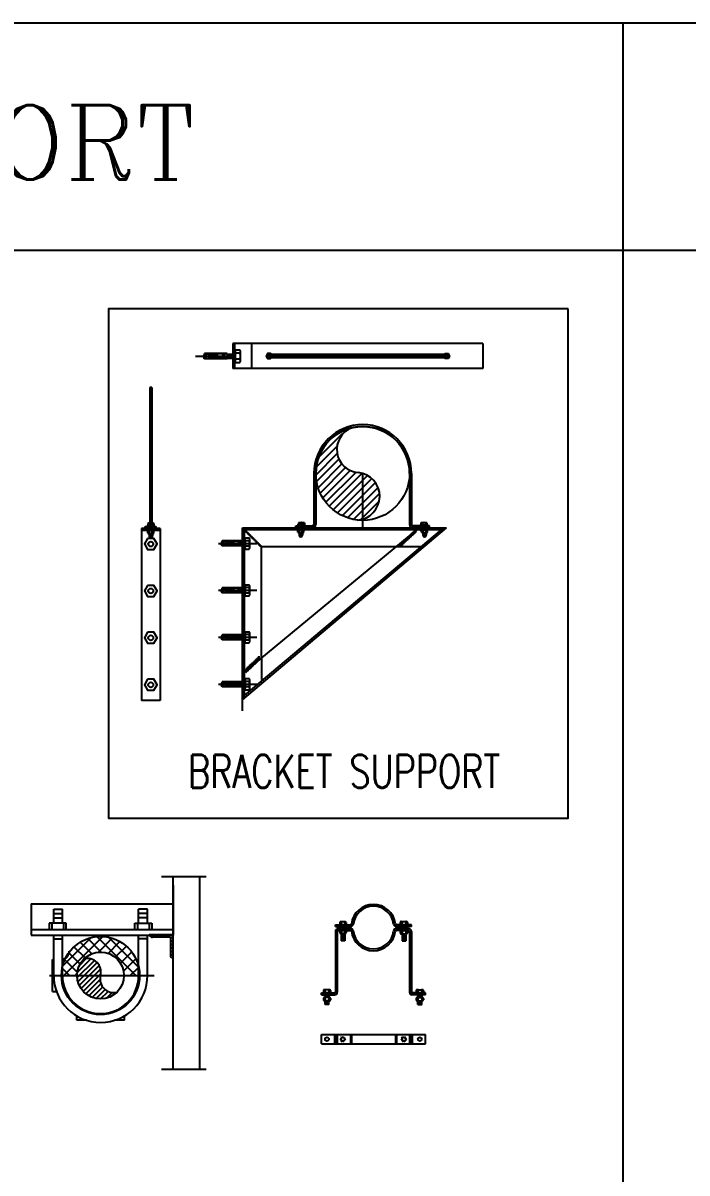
# Model space of a CAD drawing. Extents: x 462150 to 584251, y 35809 to 87318.
# Drawn here: x 522910 to 525034, y 61889 to 65566 of the extents above; entities that cross this region are included whole.
import ezdxf

# ---------------------------------------------------------------- set-up
doc = ezdxf.new("R2010")
doc.units = 0
doc.header["$LTSCALE"] = 500
doc.header["$MEASUREMENT"] = 0
for name, pattern in [('ACAD_ISO02W100', [15, 12, -3]), ('CENTER', [2, 1.25, -0.25, 0.25, -0.25]), ('DASHDOT2', [12.7, 6.35, -3.175, 0, -3.175]), ('HIDDEN', [0.375, 0.25, -0.125]), ('HIDDEN2', [4.7625, 3.175, -1.5875])]:
    doc.linetypes.add(name, pattern=pattern)
for name, color, linetype in [('_M_SUPPORT_A', 7, 'Continuous'), ('arch', 8, 'Continuous'), ('CENTER', 7, 'CENTER'), ('CHWS', 5, 'Continuous'), ('CK_LEVEL_10', 7, 'Continuous'), ('CUTT', 2, 'Continuous'), ('DIM', 2, 'Continuous'), ('DIMENSION', 150, 'Continuous'), ('FIT', 6, 'Continuous'), ('fixed bracket', 2, 'Continuous'), ('KHALED', 2, 'Continuous'), ('M-FITING', 1, 'Continuous'), ('MNUTS', 2, 'Continuous'), ('PL-W-TEXT', 7, 'Continuous'), ('SEC-SUP', 8, 'Continuous'), ('Sec_LW-CW', 6, 'Continuous'), ('STEM-L', 6, 'Continuous'), ('TXT', 2, 'Continuous'), ('W-TEXT', 2, 'Continuous'), ('wall bracket', 2, 'Continuous'), ('WATER-SUPPORT', 131, 'Continuous')]:
    doc.layers.add(name, color=color, linetype=linetype)
doc.styles.add('FF-LOOP', font='romanc.shx', dxfattribs={"height": 2})
doc.styles.add('SIMPLEX', font='SIMPLEX.SHX')
pattern_1 = [(45, (503517.9387, 102398.2394), (-2.65165043, 2.65165043), [])]
pattern_2 = [(45, (503856.9493, 102398.2394), (-1.76776695, 1.76776695), [])]

# ---------------------------------------------------------------- blocks, each defined once
blk = doc.blocks.new('MA')
at = {"layer": 'fixed bracket', "linetype": 'HIDDEN', "lineweight": -3}
for p, q in [((-90.5, 38.8), (-94.1, 29.9)), ((-17.6, 38.8), (-90.5, 38.8)), ((6, 51.1), (6, 8.6)), ((7.4, 51.1), (6, 51.1)), ((7.4, 29.9), (7.4, 51.1)), ((7.4, 15), (7.4, 44.7)), ((9.7, 49.7), (22.2, 49.7)), ((22.2, 39.8), (9.7, 39.8)), ((24.5, 15), (24.5, 44.7)), ((-90.5, 20.9), (-94.1, 29.9)), ((-17.7, 20.9), (-90.5, 20.9)), ((-17.7, 23.8), (6, 23.8)), ((-17.6, 35.9), (6, 35.9)), ((-17.6, 27.2), (-17, 35.9)), ((-16.3, 23.8), (-15.4, 35.9)), ((-16.3, 23.8), (-15.4, 35.9)), ((-14.6, 23.9), (-13.8, 35.9)), ((-13, 23.9), (-12.1, 35.9)), ((-13, 23.9), (-12.1, 35.9)), ((-11.4, 23.8), (-10.5, 35.9)), ((-9.8, 23.8), (-8.9, 35.9)), ((-9.8, 23.8), (-8.9, 35.9)), ((-8.1, 23.9), (-7.2, 36)), ((-6.5, 23.9), (-5.6, 36)), ((-6.5, 23.9), (-5.6, 36)), ((-4.9, 23.9), (-4, 36)), ((-3, 23.9), (-2.2, 36)), ((-1.4, 23.9), (-0.5, 36)), ((0.3, 23.9), (1.1, 36)), ((1.9, 23.9), (2.8, 36)), ((3.9, 23.9), (4.8, 36)), ((3.9, 23.9), (4.8, 36)), ((5.6, 24), (6, 30)), ((7.4, 8.6), (6, 8.6)), ((7.4, 29.9), (7.4, 8.6)), ((22.2, 20), (9.7, 20)), ((9.7, 10.1), (22.2, 10.1))]:
    blk.add_line(p, q, dxfattribs=at)
at = {"layer": 'fixed bracket', "linetype": 'HIDDEN'}
for p, q in [((-91.9, 36), (-90.4, 37.5)), ((-90.4, 22.2), (-90.4, 37.5)), ((-85.8, 37.5), (-90.4, 37.5)), ((-85.8, 37.5), (-73.2, 35.2)), ((-85.8, 37.5), (-85.8, 22.2)), ((-50.3, 37.5), (-50.3, 22.2)), ((-35.3, 37.5), (-50.3, 37.5)), ((-17.6, 37.5), (-35.3, 37.5)), ((-17.6, 37.5), (-17.6, 22.2)), ((-119.3, 30), (27.9, 30)), ((-91.9, 36), (-91.9, 23.7)), ((-91.9, 23.7), (-90.4, 22.2)), ((-85.8, 22.2), (-90.4, 22.2)), ((-85.8, 22.2), (-73.2, 24.5)), ((-50.3, 36.8), (-78.2, 36.8)), ((-78.2, 36.8), (-78.2, 36.2)), ((-78.2, 31.5), (-78.2, 28.2)), ((-78.2, 23.6), (-78.2, 23)), ((-50.3, 23), (-78.2, 23)), ((-77.2, 31.7), (-77.2, 28)), ((-75.6, 32.2), (-76.7, 32.2)), ((-75.6, 27.6), (-76.7, 27.6)), ((-75.6, 32.2), (-75.6, 27.6)), ((-55.5, 35.2), (-73.2, 35.2)), ((-56.9, 34.1), (-73.2, 34.1)), ((-56.9, 25.6), (-73.2, 25.6)), ((-53.2, 33.7), (-53.2, 26)), ((-50.3, 35.2), (-52.4, 35.2)), ((-50.3, 24.5), (-52.4, 24.5)), ((-50.3, 34.1), (-51.1, 34.1)), ((-50.3, 25.6), (-51.1, 25.6)), ((-35.3, 22.2), (-50.3, 22.2)), ((-17.7, 22.2), (-35.3, 22.2))]:
    blk.add_line(p, q, dxfattribs=at)
at = {"layer": 'fixed bracket'}
for p, q in [((800, 70), (0, 70)), ((0, 70), (0, -10)), ((6, 70), (6, -10)), ((800, 70), (800, -10)), ((800, 70), (800, -10)), ((683.9, 34.9, 0), (116.2, 34.9)), ((683.9, 24.9, 0), (116.2, 24.9)), ((800, -10), (0, -10))]:
    blk.add_line(p, q, dxfattribs=at)
at = {"layer": 'fixed bracket', "linetype": 'HIDDEN', "ltscale": 20}
blk.add_line((60, 70), (60, -10), dxfattribs=at)
at = {"layer": 'fixed bracket', "linetype": 'DASHDOT2'}
blk.add_line((683.9, 29.9, 0), (116.2, 29.9), dxfattribs=at)
at = {"layer": 'fixed bracket'}
for points in [[(122.3, 34.9), (120.5, 37.9), (111.3, 37.9), (106.7, 29.9), (111.3, 21.9), (120.5, 21.9), (122.3, 24.9)], [(677.7, 34.9), (679.5, 37.9), (688.7, 37.9), (693.3, 29.9), (688.7, 21.9), (679.5, 21.9), (677.7, 24.9)]]:
    blk.add_lwpolyline(points, dxfattribs=at)
at = {"layer": 'fixed bracket', "linetype": 'HIDDEN'}
blk.add_lwpolyline([(-51.5, 29.9), (-51.6, 29.2), (-51.7, 28.8), (-51.9, 28.5), (-52.1, 28.1), (-52.3, 27.9), (-52.5, 27.8), (-52.7, 27.7), (-53, 27.6), (-53.2, 27.6), (-53.5, 27.6), (-53.7, 27.7), (-54, 27.8), (-54.2, 28), (-54.4, 28.2), (-54.6, 28.5), (-54.7, 28.9), (-54.8, 29.2), (-54.9, 29.5), (-54.9, 29.9), (-54.9, 29.9), (-54.8, 30.5), (-54.7, 30.9), (-54.6, 31.3), (-54.3, 31.6), (-54.2, 31.8), (-54, 31.9), (-53.8, 32), (-53.5, 32.1), (-53.2, 32.2), (-52.9, 32.1), (-52.7, 32.1), (-52.5, 31.9), (-52.3, 31.8), (-52, 31.5), (-51.9, 31.2), (-51.7, 30.9), (-51.6, 30.5), (-51.6, 30.2), (-51.5, 29.9)], dxfattribs=at)
at = {"layer": 'fixed bracket', "linetype": 'HIDDEN2'}
for points in [[(122.3, 24.9), (125.1, 29.9), (122.3, 34.9)], [(677.7, 24.9), (674.9, 29.9), (677.7, 34.9)]]:
    blk.add_lwpolyline(points, dxfattribs=at)
at = {"layer": 'fixed bracket', "linetype": 'HIDDEN'}
for centre, radius, start, end in [((-29.2, 47.4), 11.7, 237.7988, 302.2012), ((-72.8, 27.1), 6.98, 92.6383, 140.4918), ((-72.8, 32.6), 6.98, 219.5082, 267.3617), ((-76.7, 31.7), 0.46, 90, 180), ((-76.7, 28), 0.46, 180, 270), ((-56.9, 35.4), 1.34, 270, 90), ((-56.9, 24.3), 1.34, 270, 90), ((-51.1, 35.4), 1.34, 90, 270), ((-51.1, 24.3), 1.34, 90, 270), ((-29.2, 12.3), 11.7, 57.7839, 122.2161)]:
    blk.add_arc(centre, radius, start, end, dxfattribs=at)
at = {"layer": 'fixed bracket', "linetype": 'HIDDEN', "lineweight": -3}
for centre, radius, start, end in [((13.8, 44.7), 6.41, 129.4241, 230.5759), ((29.5, 29.9), 22.1, 153.4184, 206.5816), ((18.1, 44.7), 6.41, 309.4241, 50.5759), ((2.4, 29.9), 22.1, 333.4184, 26.5816), ((13.8, 15), 6.41, 129.4241, 230.5759), ((18.1, 15), 6.41, 309.4241, 50.5759)]:
    blk.add_arc(centre, radius, start, end, dxfattribs=at)
at = {"layer": 'fixed bracket'}
for centre, start, end in [((116.1, 29.9), 90, 270), ((683.9, 29.9), 270, 90)]:
    blk.add_arc(centre, 5, start, end, dxfattribs=at)
blk = doc.blocks.new('gfdgfd')
at = {"layer": 'CK_LEVEL_10', "color": 7, "linetype": 'Continuous'}
for p, q in [((28690.4, 12454.8, 0), (28691.8, 12456.2, 0)), ((28690.4, 12454.8, 0), (28690.4, 12443.8, 0)), ((28690.4, 12443.8, 0), (28691.8, 12442.4, 0)), ((28691.8, 12442.4, 0), (28691.8, 12456.2, 0)), ((28695.9, 12456.2, 0), (28691.8, 12456.2, 0)), ((28695.9, 12442.4, 0), (28691.8, 12442.4, 0)), ((28695.9, 12456.2, 0), (28707.2, 12454.1, 0)), ((28695.9, 12456.2, 0), (28695.9, 12442.4, 0)), ((28695.9, 12442.4, 0), (28707.2, 12444.5, 0)), ((28727.8, 12455.5, 0), (28702.7, 12455.5, 0)), ((28702.7, 12455.5, 0), (28702.7, 12455, 0)), ((28702.7, 12450.8, 0), (28702.7, 12447.8, 0)), ((28702.7, 12443.6, 0), (28702.7, 12443.1, 0)), ((28727.8, 12443.1, 0), (28702.7, 12443.1, 0)), ((28703.6, 12451, 0), (28703.6, 12447.6, 0)), ((28705, 12451.4, 0), (28704, 12451.4, 0)), ((28705, 12447.2, 0), (28704, 12447.2, 0)), ((28705, 12451.4, 0), (28705, 12447.2, 0)), ((28723.1, 12454.1, 0), (28707.2, 12454.1, 0)), ((28721.9, 12453.1, 0), (28707.2, 12453.1, 0)), ((28721.9, 12445.5, 0), (28707.2, 12445.5, 0)), ((28727.8, 12454.1, 0), (28725.9, 12454.1, 0)), ((28727.8, 12444.5, 0), (28725.9, 12444.5, 0)), ((28727.8, 12453.1, 0), (28727, 12453.1, 0)), ((28727.8, 12445.5, 0), (28727, 12445.5, 0)), ((28727.8, 12456.2, 0), (28727.8, 12442.4, 0)), ((28741.3, 12456.2, 0), (28727.8, 12456.2, 0)), ((28741.3, 12442.4, 0), (28727.8, 12442.4, 0)), ((28757.1, 12456.2, 0), (28741.3, 12456.2, 0)), ((28757.1, 12442.4, 0), (28741.3, 12442.4, 0)), ((28757.1, 12456.2, 0), (28757.1, 12442.4, 0))]:
    blk.add_line(p, q, dxfattribs=at)
at = {"layer": 'CK_LEVEL_10', "color": 3, "linetype": 'DASHDOT2'}
blk.add_line((28725.2, 12452.7, 0), (28725.2, 12445.8, 0), dxfattribs=at)
at = {"layer": 'CK_LEVEL_10', "color": 7, "linetype": 'Continuous'}
blk.add_lwpolyline([(28726.7, 12449.3), (28726.6, 12448.7), (28726.5, 12448.4), (28726.4, 12448), (28726.2, 12447.8), (28726, 12447.6), (28725.8, 12447.4), (28725.6, 12447.3), (28725.4, 12447.3), (28725.1, 12447.2), (28724.9, 12447.3), (28724.7, 12447.3), (28724.5, 12447.4), (28724.3, 12447.6), (28724.1, 12447.8), (28723.9, 12448.1), (28723.8, 12448.4), (28723.7, 12448.7), (28723.7, 12449), (28723.6, 12449.3), (28723.6, 12449.3), (28723.7, 12449.9), (28723.8, 12450.2), (28723.9, 12450.6), (28724.1, 12450.8), (28724.3, 12451), (28724.5, 12451.2), (28724.7, 12451.3), (28724.9, 12451.3), (28725.2, 12451.4), (28725.4, 12451.3), (28725.6, 12451.3), (28725.8, 12451.1), (28726, 12451), (28726.2, 12450.8), (28726.4, 12450.5), (28726.5, 12450.2), (28726.6, 12449.9), (28726.7, 12449.6), (28726.7, 12449.3)], dxfattribs=at)
for centre, radius, start, end in [((28707.5, 12446.8, 0), 6.27, 92.6383, 140.4918), ((28707.5, 12451.8, 0), 6.27, 219.5082, 267.3617), ((28704, 12451, 0), 0.414, 90, 180), ((28704, 12447.6, 0), 0.414, 180, 270), ((28721.9, 12454.3, 0), 1.21, 270, 90), ((28721.9, 12444.3, 0), 1.21, 270, 90), ((28727, 12454.3, 0), 1.21, 90, 270), ((28727, 12444.3, 0), 1.21, 90, 270)]:
    blk.add_arc(centre, radius, start, end, dxfattribs=at)
at = {"layer": 'CK_LEVEL_10', "color": 3, "linetype": 'Continuous'}
for centre, start, end in [((28746.8, 12465.1, 0), 237.7988, 302.2012), ((28746.8, 12433.5, 0), 57.7839, 122.2161)]:
    blk.add_arc(centre, 10.5, start, end, dxfattribs=at)
at = {"layer": 'DIMENSION', "color": 7}
for p, q in [((28763.1, 12449.3, 0), (28714.6, 12449.3, 0)), ((28756.2, 12449.4, 0), (28763.1, 12449.4, 0))]:
    blk.add_line(p, q, dxfattribs=at)
at = {"layer": 'FIT', "linetype": 'DASHDOT2'}
blk.add_line((28680.3, 12449.4, 0), (28802.9, 12449.4, 0), dxfattribs=at)
at = {"layer": 'MNUTS', "color": 7, "lineweight": -3}
for p, q in [((28763.1, 12468.4, 0), (28763.1, 12430.2, 0)), ((28764.4, 12468.4, 0), (28763.1, 12468.4, 0)), ((28764.4, 12430.2, 0), (28763.1, 12430.2, 0))]:
    blk.add_line(p, q, dxfattribs=at)
at = {"layer": 'MNUTS', "color": 7, "linetype": 'ACAD_ISO02W100', "lineweight": -3}
for p, q in [((28764.4, 12449.3, 0), (28764.4, 12468.4, 0)), ((28766.5, 12467.1, 0), (28777.7, 12467.1, 0)), ((28757.1, 12454.7, 0), (28763.1, 12454.7, 0)), ((28757.1, 12443.9, 0), (28763.1, 12443.9, 0)), ((28757.3, 12443.9, 0), (28758.1, 12454.7, 0)), ((28758.8, 12443.9, 0), (28759.6, 12454.7, 0)), ((28760.3, 12443.9, 0), (28761.1, 12454.7, 0)), ((28760.3, 12443.9, 0), (28761.1, 12454.7, 0)), ((28761.8, 12443.9, 0), (28762.6, 12454.7, 0)), ((28762.7, 12443.9, 0), (28763.1, 12449.4, 0)), ((28764.4, 12435.9, 0), (28764.4, 12462.6, 0)), ((28764.4, 12449.3, 0), (28764.4, 12430.2, 0)), ((28777.7, 12458.2, 0), (28766.5, 12458.2, 0)), ((28777.7, 12440.4, 0), (28766.5, 12440.4, 0)), ((28766.5, 12431.5, 0), (28777.7, 12431.5, 0)), ((28779.8, 12435.9, 0), (28779.8, 12462.6, 0))]:
    blk.add_line(p, q, dxfattribs=at)
at = {"layer": 'MNUTS', "color": 2, "lineweight": -3}
for p, q in [((28691.6, 12457.3, 0), (28688.4, 12449.3, 0)), ((28691.6, 12441.3, 0), (28688.4, 12449.3, 0)), ((28757.1, 12457.3, 0), (28691.6, 12457.3, 0)), ((28757.1, 12441.3, 0), (28691.6, 12441.3, 0))]:
    blk.add_line(p, q, dxfattribs=at)
at = {"layer": 'MNUTS', "color": 7, "linetype": 'ACAD_ISO02W100', "lineweight": -3}
for centre, radius, start, end in [((28770.1, 12462.6, 0), 5.76, 129.4241, 230.5759), ((28774, 12462.6, 0), 5.76, 309.4241, 50.5759), ((28784.3, 12449.3, 0), 19.9, 153.4184, 206.5816), ((28770.1, 12435.9, 0), 5.76, 129.4241, 230.5759), ((28759.9, 12449.3, 0), 19.9, 333.4184, 26.5816), ((28774, 12435.9, 0), 5.76, 309.4241, 50.5759)]:
    blk.add_arc(centre, radius, start, end, dxfattribs=at)
blk = doc.blocks.new('A$C187D0C5F')
for p, q in [((460.8, 585, 0), (460.8, 758.8, 0)), ((76.8, 585, 0), (729.3, 585, 0)), ((76.8, 35, 0), (729.3, 585, 0)), ((76.8, 0, 0), (76.8, 585, 0)), ((136.8, 525, 0), (76.8, 585, 0)), ((82.8, 123, 0), (635.3, 579, 0)), ((82.8, 579, 0), (722.9, 579, 0)), ((82.8, 48.9, 0), (714.2, 579, 0)), ((82.8, 40.6, 0), (82.8, 579, 0)), ((136.8, 525, 0), (577.9, 525, 0)), ((136.8, 173.8, 0), (136.8, 525, 0))]:
    blk.add_line(p, q)
at = {"linetype": 'ACAD_ISO02W100', "ltscale": 1.2}
for p, q in [((577.9, 525, 0), (656.7, 525, 0)), ((136.8, 173.8, 0), (136.8, 99.6, 0))]:
    blk.add_line(p, q, dxfattribs=at)
for centre, radius, start, end in [((76, 584.8), 5.38, 288.0505, 353.9333), ((77.2, 583.5, 0), 5.38, 288.0505, 353.9333), ((78.5, 582.2, 0), 5.38, 288.0505, 353.9333), ((80, 580.7, 0), 5.38, 288.0505, 353.9333), ((81.6, 579.1, 0), 5.38, 288.0505, 353.9333), ((83.2, 577.6, 0), 5.38, 288.0505, 353.9333), ((84.5, 576.3, 0), 5.38, 288.0505, 353.9333), ((87, 573.7, 0), 5.38, 288.0505, 353.9333), ((88.8, 571.9, 0), 5.38, 288.0505, 353.9333), ((90.3, 570.5, 0), 5.38, 288.0505, 353.9333), ((92.7, 568, 0), 5.38, 288.0505, 353.9333), ((94.5, 566.2, 0), 5.38, 288.0505, 353.9333), ((96.9, 563.9, 0), 5.38, 288.0505, 353.9333), ((99.4, 561.4, 0), 5.38, 288.0505, 353.9333), ((101.3, 559.5, 0), 5.38, 288.0505, 353.9333), ((103.8, 556.9, 0), 5.38, 288.0505, 353.9333), ((106, 554.7, 0), 5.38, 288.0505, 353.9333), ((606.2, 552.3, 0), 4.89, 172.5735, 270.9013), ((609.3, 555.2, 0), 4.89, 172.5735, 270.9013), ((612, 557.7, 0), 4.89, 172.5735, 270.9013), ((614.6, 560.1, 0), 4.89, 172.5735, 270.9013), ((617.5, 562.8, 0), 4.89, 172.5735, 270.9013), ((619.3, 564.5, 0), 4.89, 172.5735, 270.9013), ((622.1, 567.2, 0), 4.89, 172.5735, 270.9013), ((625, 569.9, 0), 4.89, 172.5735, 270.9013), ((626.6, 571.4, 0), 4.89, 172.5735, 270.9013), ((628.7, 573.4, 0), 4.89, 172.5735, 270.9013), ((630.4, 575), 4.89, 172.5735, 270.9013), ((632.1, 576.6, 0), 4.89, 172.5735, 270.9013), ((634.5, 578.9, 0), 4.89, 178.6778, 266.6637), ((109.7, 551.1, 0), 5.38, 288.0505, 353.9333), ((112.6, 548.2, 0), 5.38, 288.0505, 353.9333), ((115.7, 545, 0), 5.38, 288.0505, 353.9333), ((118.5, 542.2, 0), 5.38, 288.0505, 353.9333), ((121.1, 539.6, 0), 5.38, 288.0505, 353.9333), ((123.5, 537.2, 0), 5.38, 288.0505, 353.9333), ((126.8, 533.9, 0), 5.38, 288.0505, 353.9333), ((129.4, 531.3, 0), 5.38, 288.0505, 353.9333), ((132.5, 528.2, 0), 5.38, 288.0505, 353.9333), ((583.4, 530.8, 0), 4.89, 172.5735, 270.9013), ((585.5, 532.8, 0), 4.89, 172.5735, 270.9013), ((587.8, 534.9, 0), 4.89, 172.5735, 270.9013), ((590.3, 537.3, 0), 4.89, 172.5735, 270.9013), ((593.8, 540.6, 0), 4.89, 172.5735, 270.9013), ((596.7, 543.3, 0), 4.89, 172.5735, 270.9013), ((599.8, 546.3, 0), 4.89, 172.5735, 270.9013), ((603.4, 549.6, 0), 4.89, 172.5735, 270.9013), ((110.4, 147.2, 0), 9.05, 170.4379, 247.1362), ((113.1, 149.8, 0), 9.05, 170.4379, 247.1362), ((116.1, 152.6, 0), 9.05, 170.4379, 247.1362), ((120, 156.2, 0), 9.05, 170.4379, 247.1362), ((123.1, 159.2, 0), 9.05, 170.4379, 247.1362), ((126.3, 162.2, 0), 9.05, 170.4379, 247.1362), ((129.2, 164.9, 0), 9.05, 170.4379, 247.1362), ((132.4, 167.9, 0), 9.05, 170.4379, 247.1362), ((135.1, 170.4, 0), 9.05, 170.4379, 247.1362), ((137.5, 172.7), 9.05, 170.4379, 247.1362), ((92.8, 130.7, 0), 9.05, 170.4379, 247.1362), ((95, 132.7, 0), 9.05, 170.4379, 247.1362), ((98.7, 136.2, 0), 9.05, 170.4379, 247.1362), ((101.6, 139, 0), 9.05, 170.4379, 247.1362), ((104.3, 141.5, 0), 9.05, 170.4379, 247.1362), ((107.8, 144.8, 0), 9.05, 170.4379, 247.1362)]:
    blk.add_arc(centre, radius, start, end)
at = {"layer": '_M_SUPPORT_A', "linetype": 'HIDDEN2', "ltscale": 0.1}
blk.add_line((656.8, 579, 0), (637.3, 579, 0), dxfattribs=at)
at = {"layer": 'Sec_LW-CW'}
for p, q in [((321.5, 812.2, 0), (396, 886.7, 0)), ((311.8, 754.8, 0), (379.4, 822.5, 0)), ((312.8, 779.7, 0), (378.8, 845.7, 0)), ((314.5, 733.7, 0), (385, 804.2, 0)), ((317.9, 713.2, 0), (394.1, 789.4, 0)), ((324.5, 696, 0), (406, 777.5, 0)), ((332.9, 680.4, 0), (420.7, 768.3, 0)), ((342.6, 666.4, 0), (438.4, 762.1, 0)), ((353.8, 653.6, 0), (459.4, 759.2, 0)), ((366.3, 642.3, 0), (476.3, 752.3, 0)), ((380.1, 632.3, 0), (490.2, 742.3, 0)), ((395.5, 623.7, 0), (501.4, 729.7, 0)), ((412.4, 616.8, 0), (509.8, 714.2, 0)), ((431.2, 611.7, 0), (514.1, 694.6, 0)), ((454.2, 610.9, 0), (513.9, 670.5, 0))]:
    blk.add_line(p, q, dxfattribs=at)
blk.add_circle((460.8, 758.8, 0), 150, dxfattribs=at)
for centre, radius, start, end in [((452.1, 835.4, 0), 74, 110.7972, 265.7533), ((439.1, 685.7, 0), 76.3, 274.3426, 84.3515)]:
    blk.add_arc(centre, radius, start, end, dxfattribs=at)
at = {"layer": 'WATER-SUPPORT', "color": 4}
for p, q in [((304.8, 758.8, 0), (304.8, 596, 0)), ((310.8, 758.8, 0), (310.8, 596, 0)), ((610.8, 758.8, 0), (610.8, 596, 0)), ((616.8, 758.8, 0), (616.8, 596, 0)), ((247.3, 591, 0), (299.8, 591, 0)), ((247.3, 585, 0), (247.3, 591, 0)), ((282.3, 585, 0), (282.3, 591, 0)), ((299.8, 591, 0), (299.8, 585, 0)), ((304.8, 596, 0), (310.8, 596, 0)), ((616.8, 596, 0), (610.8, 596, 0)), ((621.8, 591, 0), (621.8, 585, 0)), ((674.3, 591, 0), (621.8, 591, 0)), ((639.3, 585, 0), (639.3, 591, 0)), ((674.3, 585, 0), (674.3, 591, 0)), ((247.3, 585, 0), (299.8, 585, 0)), ((674.3, 585, 0), (621.8, 585, 0))]:
    blk.add_line(p, q, dxfattribs=at)
at = {"layer": 'WATER-SUPPORT', "ltscale": 150}
for p, q in [((251.7, 593, 0), (251.7, 591, 0)), ((278.1, 593, 0), (251.7, 593, 0)), ((255.2, 600.4, 0), (255.2, 594, 0)), ((257.6, 601.3, 0), (272.1, 601.3, 0)), ((257.6, 593, 0), (272.1, 593, 0)), ((257.6, 593, 0), (272.1, 593, 0)), ((260, 600.4, 0), (260, 594, 0)), ((269.6, 600.4, 0), (269.6, 594, 0)), ((274.4, 600.4, 0), (274.4, 594, 0)), ((278.1, 593, 0), (278.1, 591, 0)), ((643.5, 593, 0), (669.9, 593, 0)), ((643.5, 593, 0), (643.5, 591, 0)), ((647.2, 600.4, 0), (647.2, 594, 0)), ((664, 601.3, 0), (649.5, 601.3, 0)), ((664, 593, 0), (649.5, 593, 0)), ((664, 593, 0), (649.5, 593, 0)), ((652, 600.4, 0), (652, 594, 0)), ((661.6, 600.4, 0), (661.6, 594, 0)), ((666.4, 600.4, 0), (666.4, 594, 0)), ((669.9, 593, 0), (669.9, 591, 0)), ((251.7, 578, 0), (251.7, 580, 0)), ((278.1, 578, 0), (251.7, 578, 0)), ((253.2, 570.6, 0), (253.2, 577, 0)), ((269.9, 578, 0), (255.4, 578, 0)), ((269.9, 569.7, 0), (255.4, 569.7, 0)), ((257.4, 569.7, 0), (257.4, 561.3, 0)), ((266.1, 557.1, 0), (257.4, 565.8, 0)), ((262.8, 556, 0), (257.4, 561.3, 0)), ((258, 570.6, 0), (258, 577, 0)), ((267.9, 559.8, 0), (258, 569.7, 0)), ((268.1, 564, 0), (262.5, 569.7, 0)), ((268.1, 568.5, 0), (266.9, 569.7, 0)), ((267.5, 570.6, 0), (267.5, 577, 0)), ((268.1, 569.7, 0), (268.1, 561.3, 0)), ((268.1, 561.7, 0), (268.1, 561.7, 0)), ((272.3, 570.6, 0), (272.3, 577, 0)), ((278.1, 578, 0), (278.1, 580, 0)), ((643.5, 578, 0), (643.5, 580, 0)), ((643.5, 578, 0), (669.9, 578, 0)), ((649.3, 570.6, 0), (649.3, 577, 0)), ((651.7, 578, 0), (666.2, 578, 0)), ((651.7, 569.7, 0), (666.2, 569.7, 0)), ((653.5, 569.7, 0), (653.5, 561.3, 0)), ((653.5, 564, 0), (659.1, 569.7, 0)), ((653.5, 568.5, 0), (654.7, 569.7, 0)), ((653.5, 561.7, 0), (653.5, 561.7, 0)), ((653.7, 559.8, 0), (663.6, 569.7, 0)), ((654.1, 570.6, 0), (654.1, 577, 0)), ((655.5, 557.1, 0), (664.2, 565.8, 0)), ((658.8, 556, 0), (664.2, 561.3, 0)), ((663.6, 570.6, 0), (663.6, 577, 0)), ((664.2, 569.7, 0), (664.2, 561.3, 0)), ((668.4, 570.6, 0), (668.4, 577, 0)), ((669.9, 578, 0), (669.9, 580, 0))]:
    blk.add_line(p, q, dxfattribs=at)
at = {"layer": 'WATER-SUPPORT', "color": 4}
for centre, radius, start, end in [((460.8, 758.8, 0), 156, 360, 180), ((460.8, 758.8, 0), 150, 360, 180), ((299.8, 596, 0), 11, 270, 0), ((299.8, 596, 0), 5, 270, 0), ((621.8, 596, 0), 11, 180, 270), ((621.8, 596, 0), 5, 180, 270)]:
    blk.add_arc(centre, radius, start, end, dxfattribs=at)
at = {"layer": 'WATER-SUPPORT', "ltscale": 150}
for centre, radius, start, end in [((257.6, 597.9, 0), 3.45, 46.2099, 133.7901), ((257.6, 596.5, 0), 3.45, 226.2099, 313.7901), ((264.8, 589, 0), 12.4, 67.2757, 112.7243), ((264.8, 605.4, 0), 12.4, 247.2757, 292.7243), ((272, 597.9, 0), 3.44, 46.0404, 133.9596), ((272, 596.4, 0), 3.44, 226.0404, 313.9596), ((649.6, 597.9, 0), 3.44, 46.0404, 133.9596), ((649.6, 596.4, 0), 3.44, 226.0404, 313.9596), ((656.8, 589, 0), 12.4, 67.2757, 112.7243), ((656.8, 605.4, 0), 12.4, 247.2757, 292.7243), ((664, 597.9, 0), 3.45, 46.2099, 133.7901), ((664, 596.5, 0), 3.45, 226.2099, 313.7901), ((255.6, 574.6, 0), 3.44, 46.0404, 133.9596), ((255.6, 573.1, 0), 3.44, 226.0404, 313.9596), ((262.8, 561.3, 0), 5.34, 180, 0), ((262.8, 565.6, 0), 12.4, 67.2757, 112.7243), ((262.8, 582, 0), 12.4, 247.2757, 292.7243), ((269.9, 574.5, 0), 3.45, 46.2099, 133.7901), ((269.9, 573.1, 0), 3.45, 226.2099, 313.7901), ((651.7, 574.5, 0), 3.45, 46.2099, 133.7901), ((651.7, 573.1, 0), 3.45, 226.2099, 313.7901), ((658.8, 561.3, 0), 5.34, 180, 360), ((658.8, 565.6, 0), 12.4, 67.2757, 112.7243), ((658.8, 582, 0), 12.4, 247.2757, 292.7243), ((666, 574.6, 0), 3.44, 46.0404, 133.9596), ((666, 573.1, 0), 3.44, 226.0404, 313.9596)]:
    blk.add_arc(centre, radius, start, end, dxfattribs=at)
for p in [(-28680.3, -11914.4), (-28680.3, -12064.4), (-28680.3, -12214.4), (-28680.3, -12364.4)]:
    blk.add_blockref('gfdgfd', p)
blk = doc.blocks.new('HAT')
at = {"layer": 'TXT'}
h = blk.add_hatch(dxfattribs=at)
h.set_pattern_fill('ANSI31', color=11, scale=150, style=0)
h.set_pattern_definition([(45, (-351185.697, 116760.391), (-13.2582521, 13.2582521), [])])
h.paths.add_polyline_path([(-0.2, 0, 0.002715), (0, 0.8), (0, 36.3, 0.418428), (-88.6, 88.1, 0.198167), (-125, 0)])
h.paths.add_polyline_path([(-125, 0, 0.291859), (-52.7, -113.4), (-2.4, -26.3, -0.092188), (-0.2, 0), (-0.2, 0, -0.001902), (-0.3, -0.5, 0.001902), (-0.2, 0)])
h.paths.add_polyline_path([(0, -38.8, -0.044127), (-2.4, -26.3), (-52.7, -113.4, 0.109159), (0, -125)])
h.paths.add_polyline_path([(0, -38.8), (0, -125, 0.198164), (88.1, -88.6, -0.410221)])
at = {"layer": 'CUTT'}
for centre, start, end in [((-69.9, 18.5), 344.9139, 105.0861), ((69.4, -19), 164.9139, 285.0861)]:
    blk.add_arc(centre, 72.1, start, end, dxfattribs=at)

msp = doc.modelspace()

# ---------------------------------------------------------------- hatches: boundary and pattern name
for points in [[(523926, 62691.7, -0.010788), (523926.1, 62691.7), (523929.4, 62691.7, 0.40163), (523927.7, 62690, 0.414214)], [(523926, 62682.3, 0.010788), (523926.1, 62682.3), (523929.4, 62682.3, -0.40163), (523927.7, 62684, -0.414214)], [(523926, 62664.3, -0.010788), (523926.1, 62664.3), (523929.4, 62664.3, 0.40163), (523927.7, 62662.6, 0.414214)], [(523941.1, 62691.7, 0.010788), (523941, 62691.7), (523937.7, 62691.7, -0.40163), (523939.3, 62690, -0.414214)], [(523941.1, 62682.3, -0.010788), (523941, 62682.3), (523937.7, 62682.3, 0.40163), (523939.3, 62684, 0.414214)], [(523941.1, 62664.3, 0.010788), (523941, 62664.3), (523937.7, 62664.3, -0.40163), (523939.3, 62662.6, -0.414214)], [(524120.3, 62692.7, -0.010788), (524120.4, 62692.7), (524124, 62692.7, 0.40163), (524122.2, 62690.8, 0.414214)], [(524120.3, 62682.3, 0.010788), (524120.4, 62682.3), (524124, 62682.3, -0.40163), (524122.2, 62684.2, -0.414214)], [(524120.3, 62664.3, -0.010788), (524120.4, 62664.3), (524124, 62664.3, 0.40163), (524122.2, 62662.4, 0.414214)], [(524137, 62692.7, 0.010788), (524136.9, 62692.7), (524133.2, 62692.7, -0.40163), (524135.1, 62690.8, -0.414214)], [(524137, 62682.3, -0.010788), (524136.9, 62682.3), (524133.2, 62682.3, 0.40163), (524135.1, 62684.2, 0.414214)], [(524137, 62664.3, 0.010788), (524136.9, 62664.3), (524133.2, 62664.3, -0.40163), (524135.1, 62662.4, -0.414214)], [(523926, 62654.9, 0.010788), (523926.1, 62654.9), (523929.4, 62654.9, -0.40163), (523927.7, 62656.6, -0.414214)], [(523941.1, 62654.9, -0.010788), (523941, 62654.9), (523937.7, 62654.9, 0.40163), (523939.3, 62656.6, 0.414214)], [(524120.3, 62653.8, 0.010788), (524120.4, 62653.8), (524124, 62653.8, -0.40163), (524122.2, 62655.7, -0.414214)], [(524137, 62653.8, -0.010788), (524136.9, 62653.8), (524133.2, 62653.8, 0.40163), (524135.1, 62655.7, 0.414214)], [(523874.2, 62474.7, -0.010788), (523874.3, 62474.7), (523878, 62474.7, 0.40163), (523876.1, 62472.8, 0.414214)], [(523890.9, 62474.7, 0.010788), (523890.9, 62474.7), (523887.2, 62474.7, -0.40163), (523889, 62472.8, -0.414214)], [(524171.2, 62474.7, -0.010788), (524171.3, 62474.7), (524175, 62474.7, 0.40163), (524173.1, 62472.8, 0.414214)], [(524187.9, 62474.7, 0.010788), (524187.9, 62474.7), (524184.2, 62474.7, -0.40163), (524186, 62472.8, -0.414214)], [(523874.2, 62464.3, 0.010788), (523874.3, 62464.3), (523878, 62464.3, -0.40163), (523876.1, 62466.2, -0.414214)], [(523874.2, 62449.9, -0.010788), (523874.3, 62449.9), (523878, 62449.9, 0.40163), (523876.1, 62447.9, 0.414214)], [(523874.2, 62439.4, 0.010788), (523874.3, 62439.4), (523878, 62439.4, -0.40163), (523876.1, 62441.3, -0.414214)], [(523890.9, 62464.3, -0.010788), (523890.9, 62464.3), (523887.2, 62464.3, 0.40163), (523889, 62466.2, 0.414214)], [(523890.9, 62449.9, 0.010788), (523890.9, 62449.9), (523887.2, 62449.9, -0.40163), (523889, 62447.9, -0.414214)], [(523890.9, 62439.4, -0.010788), (523890.9, 62439.4), (523887.2, 62439.4, 0.40163), (523889, 62441.3, 0.414214)], [(524171.2, 62464.3, 0.010788), (524171.3, 62464.3), (524175, 62464.3, -0.40163), (524173.1, 62466.2, -0.414214)], [(524171.2, 62449.9, -0.010788), (524171.3, 62449.9), (524175, 62449.9, 0.40163), (524173.1, 62447.9, 0.414214)], [(524171.2, 62439.4, 0.010788), (524171.3, 62439.4), (524175, 62439.4, -0.40163), (524173.1, 62441.3, -0.414214)], [(524187.9, 62464.3, -0.010788), (524187.9, 62464.3), (524184.2, 62464.3, 0.40163), (524186, 62466.2, 0.414214)], [(524187.9, 62449.9, 0.010788), (524187.9, 62449.9), (524184.2, 62449.9, -0.40163), (524186, 62447.9, -0.414214)], [(524187.9, 62439.4, -0.010788), (524187.9, 62439.4), (524184.2, 62439.4, 0.40163), (524186, 62441.3, 0.414214)]]:
    msp.add_hatch(color=256).paths.add_polyline_path(points)
at = {"ltscale": 150}
h = msp.add_hatch(dxfattribs=at)
h.set_pattern_fill('ANSI31', color=256, scale=20, style=0)
h.set_pattern_definition(pattern_2)
h.paths.add_polyline_path([(523939.5, 62676.3), (523927.5, 62676.3), (523927.5, 62670.3), (523939.5, 62670.3)])
h = msp.add_hatch(dxfattribs=at)
h.set_pattern_fill('ANSI31', color=256, scale=20, style=0)
h.set_pattern_definition(pattern_2)
h.paths.add_polyline_path([(524122.6, 62676.3), (524134.6, 62676.3), (524134.6, 62670.3), (524122.6, 62670.3)])
h = msp.add_hatch(dxfattribs=at)
h.set_pattern_fill('ANSI31', color=256, scale=20, style=0)
h.set_pattern_definition(pattern_2)
h.paths.add_polyline_path([(523939.5, 62653.8), (523927.5, 62653.8), (523927.5, 62631.3), (523939.5, 62631.3)])
h = msp.add_hatch(dxfattribs=at)
h.set_pattern_fill('ANSI31', color=256, scale=20, style=0)
h.set_pattern_definition(pattern_2)
h.paths.add_polyline_path([(524122.6, 62653.8), (524134.6, 62653.8), (524134.6, 62631.3), (524122.6, 62631.3)])
h = msp.add_hatch(dxfattribs=at)
h.set_pattern_fill('ANSI31', color=256, scale=20, style=0)
h.set_pattern_definition(pattern_2)
h.paths.add_polyline_path([(523876.6, 62458.3), (523888.6, 62458.3), (523888.6, 62449.8), (523876.6, 62449.8)])
h = msp.add_hatch(dxfattribs=at)
h.set_pattern_fill('ANSI31', color=256, scale=20, style=0)
h.set_pattern_definition(pattern_2)
h.paths.add_polyline_path([(523876.6, 62439.4), (523888.6, 62439.4), (523888.6, 62427.1), (523876.6, 62427.1)])
h = msp.add_hatch(dxfattribs=at)
h.set_pattern_fill('ANSI31', color=256, scale=20, style=0)
h.set_pattern_definition(pattern_2)
h.paths.add_polyline_path([(524185.6, 62458.3), (524173.6, 62458.3), (524173.6, 62449.8), (524185.6, 62449.8)])
h = msp.add_hatch(dxfattribs=at)
h.set_pattern_fill('ANSI31', color=256, scale=20, style=0)
h.set_pattern_definition(pattern_2)
h.paths.add_polyline_path([(524185.6, 62439.4), (524173.6, 62439.4), (524173.6, 62427.1), (524185.6, 62427.1)])
h = msp.add_hatch(dxfattribs=at)
h.set_pattern_fill('ANSI31', color=256, scale=30, style=0)
h.set_pattern_definition(pattern_1)
h.paths.add_polyline_path([(523938.5, 62325.2), (523928.6, 62325.2), (523923.6, 62316.6), (523928.6, 62307.9), (523938.5, 62307.9), (523943.5, 62316.6)])
h.paths.add_polyline_path([(523939.5, 62316.6, -1), (523927.5, 62316.6, -1)], flags=16)
h = msp.add_hatch(dxfattribs=at)
h.set_pattern_fill('ANSI31', color=256, scale=30, style=0)
h.set_pattern_definition(pattern_1)
h.paths.add_polyline_path([(524123.6, 62325.2), (524133.6, 62325.2), (524138.6, 62316.6), (524133.6, 62307.9), (524123.6, 62307.9), (524118.6, 62316.6)])
h.paths.add_polyline_path([(524122.6, 62316.6, 1), (524134.6, 62316.6, 1)], flags=16)
at = {"layer": 'KHALED'}
h = msp.add_hatch(dxfattribs=at)
h.set_pattern_fill('ANSI37', color=256, scale=200, style=0)
h.set_pattern_definition([(45, (210172.846, 62051.616), (-17.6776695, 17.6776695), []), (135, (210172.846, 62051.616), (-17.6776695, -17.6776695), [])])
h.paths.add_polyline_path([(523233.2, 62520.1), (523283.2, 62520.1, 1), (523033.2, 62520.1), (523083.2, 62520.1, -1)])
at = {"layer": 'SEC-SUP'}
h = msp.add_hatch(dxfattribs=at)
h.set_pattern_fill('ANSI31', color=256, scale=62.5, style=0)
h.set_pattern_definition([(45, (134221.361, 210413.939), (-5.52427173, 5.52427173), [])])
h.paths.add_polyline_path([(523389, 62649.8), (523314, 62649.8, 0.291664), (523324, 62642.3), (523381.5, 62642.3), (523381.5, 62584.7, 0.291664), (523389, 62574.8)])

# ---------------------------------------------------------------- linework, layer by layer
for p, q in [((532372.4, 65565.7), (512331.7, 65565.7)), ((524828.9, 65565.7), (524828.9, 35809.3)), ((532372.4, 64838.2), (512331.7, 64838.2)), ((523321.9, 64400.3), (523315.9, 64400.3)), ((523315.9, 64400.3), (523315.9, 63949.8)), ((523321.9, 64400.3), (523321.9, 63949.8)), ((523321.9, 64168.1), (523315.9, 64168.1)), ((523288.9, 63949.8), (523288.9, 63399.8)), ((523348.9, 63949.8), (523288.9, 63949.8)), ((523348.9, 63949.8), (523348.9, 63399.8)), ((523288.9, 63943.8), (523348.9, 63943.8)), ((523348.9, 63399.8), (523288.9, 63399.8)), ((523909.6, 62682.3), (523957.5, 62682.3)), ((523909.6, 62676.3), (523909.6, 62682.3)), ((523909.6, 62676.3), (523957.5, 62676.3)), ((523909.6, 62661.3), (523909.6, 62467.3)), ((523915.6, 62661.3), (523915.6, 62467.3)), ((523918.6, 62670.3), (523957.5, 62670.3)), ((523918.6, 62664.3), (523957.5, 62664.3)), ((523923.3, 62689.1), (523923.3, 62684.9)), ((523923.3, 62661.7), (523923.3, 62657.5)), ((523941.2, 62691.7), (523925.8, 62691.7)), ((523941.2, 62682.3), (523925.8, 62682.3)), ((523941.2, 62664.3), (523925.8, 62664.3)), ((523927.5, 62676.3), (523927.5, 62670.3)), ((523927.5, 62664.3), (523927.5, 62631.3)), ((523927.7, 62690), (523927.7, 62684)), ((523927.7, 62662.6), (523927.7, 62656.6)), ((523939.3, 62690.1), (523939.3, 62684)), ((523939.3, 62662.7), (523939.3, 62656.6)), ((523939.5, 62676.3), (523939.5, 62670.3)), ((523939.5, 62664.3), (523939.5, 62631.3)), ((523943.8, 62689.1), (523943.8, 62684.8)), ((523943.8, 62661.7), (523943.8, 62657.4)), ((524152.6, 62682.3), (524104.6, 62682.3)), ((524152.6, 62676.3), (524104.6, 62676.3)), ((524143.6, 62670.3), (524104.6, 62670.3)), ((524143.6, 62664.3), (524104.6, 62664.3)), ((524117.2, 62689.9), (524117.2, 62685.1)), ((524117.2, 62661.4), (524117.2, 62656.7)), ((524120.1, 62692.7), (524137.2, 62692.7)), ((524120.1, 62682.3), (524137.2, 62682.3)), ((524120.1, 62664.3), (524137.2, 62664.3)), ((524122.2, 62690.9), (524122.2, 62684.2)), ((524122.2, 62662.5), (524122.2, 62655.7)), ((524122.6, 62676.3), (524122.6, 62670.3)), ((524122.6, 62664.3), (524122.6, 62631.3)), ((524134.6, 62676.3), (524134.6, 62670.3)), ((524134.6, 62664.3), (524134.6, 62631.3)), ((524135, 62690.8), (524135, 62684.2)), ((524135, 62662.4), (524135, 62655.7)), ((524140, 62689.9), (524140, 62685.1)), ((524140, 62661.4), (524140, 62656.7)), ((524146.6, 62661.3), (524146.6, 62467.3)), ((524152.6, 62676.3), (524152.6, 62682.3)), ((524152.6, 62661.3), (524152.6, 62467.3)), ((523941.2, 62654.9), (523925.8, 62654.9)), ((523939.5, 62631.3), (523927.5, 62631.3)), ((524120.1, 62653.8), (524137.2, 62653.8)), ((524122.6, 62631.3), (524134.6, 62631.3)), ((523891.1, 62474.7), (523874, 62474.7)), ((524171, 62474.7), (524188.1, 62474.7)), ((523864.6, 62464.3), (523906.6, 62464.3)), ((523864.6, 62458.3), (523864.6, 62464.3)), ((523864.6, 62458.3), (523906.6, 62458.3)), ((523871.2, 62471.9), (523871.2, 62467.1)), ((523871.2, 62447, 0), (523871.2, 62442.3, 0)), ((523891.1, 62464.3), (523874, 62464.3)), ((523891.1, 62449.8, 0), (523874, 62449.8, 0)), ((523891.1, 62439.4, 0), (523874, 62439.4, 0)), ((523876.2, 62472.8), (523876.2, 62466.2)), ((523876.2, 62447.9, 0), (523876.2, 62441.3, 0)), ((523876.6, 62458.3), (523876.6, 62449.8)), ((523888.6, 62458.3), (523888.6, 62449.8)), ((523889, 62472.9), (523889, 62466.2)), ((523889, 62448.1, 0), (523889, 62441.3, 0)), ((523894, 62471.9), (523894, 62467.1)), ((523894, 62447, 0), (523894, 62442.2, 0)), ((524197.6, 62464.3), (524155.6, 62464.3)), ((524197.6, 62458.3), (524155.6, 62458.3)), ((524168.2, 62471.9), (524168.2, 62467.1)), ((524168.2, 62447, 0), (524168.2, 62442.2, 0)), ((524171, 62464.3), (524188.1, 62464.3)), ((524171, 62449.8, 0), (524188.1, 62449.8, 0)), ((524171, 62439.4, 0), (524188.1, 62439.4, 0)), ((524173.2, 62472.9), (524173.2, 62466.2)), ((524173.2, 62448.1, 0), (524173.2, 62441.3, 0)), ((524173.6, 62458.3), (524173.6, 62449.8)), ((524185.6, 62458.3), (524185.6, 62449.8)), ((524186, 62472.8), (524186, 62466.2)), ((524186, 62447.9, 0), (524186, 62441.3, 0)), ((524191, 62471.9), (524191, 62467.1)), ((524191, 62447, 0), (524191, 62442.3, 0)), ((524197.6, 62458.3), (524197.6, 62464.3))]:
    msp.add_line(p, q)
at = {"ltscale": 150}
for p, q in [((523876.6, 62427.1), (523876.6, 62439.5)), ((523888.6, 62427.1), (523888.6, 62439.5)), ((524173.6, 62427.1), (524173.6, 62439.5)), ((524185.6, 62427.1), (524185.6, 62439.5)), ((523888.6, 62427.1, 0), (523876.6, 62427.1, 0)), ((524173.6, 62427.1, 0), (524185.6, 62427.1, 0)), ((523864.6, 62331.6), (524197.6, 62331.6)), ((523864.6, 62301.6), (523864.6, 62331.6)), ((523906.6, 62331.6), (523906.6, 62301.6)), ((523909.6, 62331.6), (523909.6, 62301.6)), ((523915.6, 62331.6), (523915.6, 62301.6)), ((523957.5, 62331.6), (523957.5, 62301.6)), ((523960.5, 62331.6), (523960.5, 62301.6)), ((524101.7, 62331.6), (524101.7, 62301.6)), ((524104.6, 62331.6), (524104.6, 62301.6)), ((524146.6, 62331.6), (524146.6, 62301.6)), ((524152.6, 62331.6), (524152.6, 62301.6)), ((524155.6, 62331.6), (524155.6, 62301.6)), ((524197.6, 62301.6), (524197.6, 62331.6)), ((523864.6, 62301.6), (524197.6, 62301.6))]:
    msp.add_line(p, q, dxfattribs=at)
at = {"elevation": 0}
msp.add_lwpolyline([(524654.4, 64651.7), (523183.2, 64651.7), (523183.2, 63023.4), (524654.4, 63023.4)], close=True, dxfattribs=at)
for points in [[(523308.7, 63917.6), (523298.5, 63899.9), (523308.7, 63882.3), (523329.1, 63882.3), (523339.3, 63899.9), (523329.1, 63917.6)], [(523308.7, 63767.6), (523298.5, 63749.9), (523308.7, 63732.3), (523329.1, 63732.3), (523339.3, 63749.9), (523329.1, 63767.6)], [(523308.7, 63617.6), (523298.5, 63599.9), (523308.7, 63582.3), (523329.1, 63582.3), (523339.3, 63599.9), (523329.1, 63617.6)], [(523308.7, 63467.5), (523298.5, 63449.8), (523308.7, 63432.1), (523329.1, 63432.1), (523339.3, 63449.8), (523329.1, 63467.5)]]:
    msp.add_lwpolyline(points, close=True)
at = {"const_width": 1}
for points in [[(523915.6, 62661.3), (523909.6, 62661.3)], [(523918.6, 62664.3), (523918.6, 62670.3)], [(523957.5, 62676.3), (523957.5, 62682.3)], [(523957.5, 62670.3), (523957.5, 62664.3)], [(523960.5, 62684.9), (523966.5, 62684.2)], [(523960.5, 62661.6), (523966.5, 62662.4)], [(524101.7, 62684.9), (524095.7, 62684.2)], [(524101.7, 62661.6), (524095.7, 62662.4)], [(524104.6, 62676.3), (524104.6, 62682.3)], [(524104.6, 62670.3), (524104.6, 62664.3)], [(524143.6, 62664.3), (524143.6, 62670.3)], [(524146.6, 62661.3), (524152.6, 62661.3)], [(523906.6, 62464.3), (523906.6, 62458.3)], [(523909.6, 62467.3), (523915.6, 62467.3)], [(524152.6, 62467.3), (524146.6, 62467.3)], [(524155.6, 62464.3), (524155.6, 62458.3)]]:
    msp.add_lwpolyline(points, dxfattribs=at)
for centre in [(523318.9, 63899.8), (523318.9, 63749.8), (523318.9, 63599.8), (523318.9, 63449.6)]:
    msp.add_circle(centre, 8.06)
at = {"ltscale": 150}
for centre in [(523882.6, 62316.6), (523933.5, 62316.6), (524128.6, 62316.6), (524179.6, 62316.6)]:
    msp.add_circle(centre, 6, dxfattribs=at)
for centre, radius, start, end in [((524031.1, 62676.3), 71.1, 90, 173.0238), ((524031.1, 62676.3), 65.1, 90, 173.0238), ((524031.1, 62676.3), 71.1, 6.9762, 90), ((524031.1, 62676.3), 65.1, 6.9762, 90), ((523918.6, 62661.3), 9, 90, 180), ((523918.6, 62661.3), 3, 90, 180), ((523925.8, 62689.1), 2.57, 138.3236, 180), ((523925.8, 62684.9), 2.57, 180, 221.6764), ((523925.8, 62661.7), 2.57, 138.3236, 180), ((523925.8, 62657.5), 2.57, 180, 221.6764), ((523925.8, 62689.1), 2.57, 90, 138.3236), ((523925.8, 62684.9), 2.57, 221.4984, 270), ((523925.8, 62661.7), 2.57, 90, 138.3236), ((523926, 62690), 1.71, 360, 90), ((523926, 62684), 1.71, 270, 360), ((523926, 62662.6), 1.71, 360, 90), ((523929.5, 62690), 1.71, 90, 180), ((523929.5, 62684), 1.71, 180, 267.5276), ((523929.5, 62662.6), 1.71, 90, 180), ((523937.6, 62690), 1.71, 360, 90), ((523937.6, 62684), 1.71, 270, 360), ((523937.6, 62662.6), 1.71, 360, 90), ((523941.1, 62690), 1.71, 90, 180), ((523941.1, 62684), 1.71, 180, 270), ((523941.1, 62662.6), 1.71, 90, 180), ((523941.2, 62689.1), 2.57, 360, 90), ((523941.2, 62684.9), 2.57, 270, 359.6598), ((523941.2, 62661.7), 2.57, 360, 90), ((523941.2, 62657.4), 2.57, 270, 359.6598), ((523957.5, 62685.3), 3, 270, 353.0238), ((523957.5, 62685.3), 9, 270, 353.0238), ((523957.5, 62661.3), 9, 6.9762, 90), ((523957.5, 62661.3), 3, 6.9762, 90), ((524031.1, 62670.3), 71.1, 186.9762, 270), ((524031.1, 62670.3), 65.1, 186.9762, 270), ((524031.1, 62670.3), 65.1, 270, 353.0238), ((524031.1, 62670.3), 71.1, 270, 353.0238), ((524104.6, 62685.3), 9, 186.9762, 270), ((524104.6, 62661.3), 9, 90, 173.0238), ((524104.6, 62685.3), 3, 186.9762, 270), ((524104.6, 62661.3), 3, 90, 173.0238), ((524120.1, 62689.9), 2.85, 90, 180), ((524120.1, 62685.1), 2.85, 180.3402, 270), ((524120.1, 62661.4), 2.85, 90, 180), ((524120.3, 62690.8), 1.9, 0, 90), ((524120.3, 62684.2), 1.9, 270, 0), ((524120.3, 62662.4), 1.9, 0, 90), ((524124.1, 62690.8), 1.9, 90, 180), ((524124.1, 62684.2), 1.9, 180, 270), ((524124.1, 62662.4), 1.9, 90, 180), ((524133.2, 62690.8), 1.9, 0, 90), ((524133.2, 62684.2), 1.9, 272.4724, 0), ((524133.2, 62662.4), 1.9, 0, 90), ((524136.9, 62690.8), 1.9, 90, 180), ((524136.9, 62684.2), 1.9, 180, 270), ((524136.9, 62662.4), 1.9, 90, 180), ((524137.2, 62689.9), 2.85, 41.6764, 90), ((524137.2, 62685.1), 2.85, 270, 318.5016), ((524137.2, 62661.4), 2.85, 41.6764, 90), ((524137.2, 62689.9), 2.85, 0, 41.6764), ((524137.2, 62685.1), 2.85, 318.3236, 0), ((524137.2, 62661.4), 2.85, 0, 41.6764), ((524143.6, 62661.3), 9, 0, 90), ((524143.6, 62661.3), 3, 0, 90), ((523925.8, 62657.4), 2.57, 221.4984, 270), ((523926, 62656.6), 1.71, 270, 360), ((523929.5, 62656.6), 1.71, 180, 267.5276), ((523937.6, 62656.6), 1.71, 270, 360), ((523941.1, 62656.6), 1.71, 180, 270), ((524120.1, 62656.7), 2.85, 180.3402, 270), ((524120.3, 62655.8), 1.9, 270, 0), ((524124.1, 62655.8), 1.9, 180, 270), ((524133.2, 62655.7), 1.9, 272.4724, 0), ((524136.9, 62655.7), 1.9, 180, 270), ((524137.2, 62656.7), 2.85, 270, 318.5016), ((524137.2, 62656.7), 2.85, 318.3236, 0), ((523874, 62471.9), 2.85, 138.3236, 180), ((523874, 62471.9), 2.85, 90, 138.3236), ((523874.3, 62472.8), 1.9, 360, 90), ((523878.1, 62472.8), 1.9, 90, 180), ((523887.1, 62472.8), 1.9, 360, 90), ((523890.9, 62472.8), 1.9, 90, 180), ((523891.1, 62471.9), 2.85, 360, 90), ((524171, 62471.9), 2.85, 90, 180), ((524171.3, 62472.8), 1.9, 0, 90), ((524175, 62472.8), 1.9, 90, 180), ((524184.1, 62472.8), 1.9, 0, 90), ((524187.9, 62472.8), 1.9, 90, 180), ((524188.1, 62471.9), 2.85, 41.6764, 90), ((524188.1, 62471.9), 2.85, 0, 41.6764), ((523874, 62467.1), 2.85, 180, 221.6764), ((523874, 62447, 0), 2.85, 138.3236, 180), ((523874, 62442.3, 0), 2.85, 180, 221.6764), ((523874, 62467.1), 2.85, 221.4984, 270), ((523874, 62447, 0), 2.85, 90, 138.3236), ((523874, 62442.3, 0), 2.85, 221.4984, 270), ((523874.3, 62466.2), 1.9, 270, 360), ((523874.3, 62447.9, 0), 1.9, 360, 90), ((523874.3, 62441.3, 0), 1.9, 270, 360), ((523878.1, 62466.2), 1.9, 180, 267.5276), ((523878.1, 62447.9, 0), 1.9, 90, 180), ((523878.1, 62441.3, 0), 1.9, 180, 267.5276), ((523887.1, 62466.2), 1.9, 270, 360), ((523887.1, 62447.9, 0), 1.9, 360, 90), ((523887.1, 62441.3, 0), 1.9, 270, 360), ((523890.9, 62466.2), 1.9, 180, 270), ((523890.9, 62447.9, 0), 1.9, 90, 180), ((523890.9, 62441.3, 0), 1.9, 180, 270), ((523891.1, 62467.1), 2.85, 270, 359.6598), ((523891.1, 62447, 0), 2.85, 360, 90), ((523891.1, 62442.3, 0), 2.85, 270, 359.6598), ((523906.6, 62467.3), 3, 270, 0), ((523906.6, 62467.3), 9, 270, 0), ((524155.6, 62467.3), 9, 180, 270), ((524155.6, 62467.3), 3, 180, 270), ((524171, 62467.1), 2.85, 180.3402, 270), ((524171, 62447, 0), 2.85, 90, 180), ((524171, 62442.3, 0), 2.85, 180.3402, 270), ((524171.3, 62466.2), 1.9, 270, 0), ((524171.3, 62447.9, 0), 1.9, 0, 90), ((524171.3, 62441.3, 0), 1.9, 270, 0), ((524175, 62466.2), 1.9, 180, 270), ((524175, 62447.9, 0), 1.9, 90, 180), ((524175, 62441.3, 0), 1.9, 180, 270), ((524184.1, 62447.9, 0), 1.9, 0, 90), ((524184.1, 62466.2), 1.9, 272.4724, 0), ((524184.1, 62441.3, 0), 1.9, 272.4724, 0), ((524187.9, 62466.2), 1.9, 180, 270), ((524187.9, 62447.9, 0), 1.9, 90, 180), ((524187.9, 62441.3, 0), 1.9, 180, 270), ((524188.1, 62467.1), 2.85, 270, 318.5016), ((524188.1, 62447, 0), 2.85, 41.6764, 90), ((524188.1, 62442.3, 0), 2.85, 270, 318.5016), ((524188.1, 62467.1), 2.85, 318.3236, 0), ((524188.1, 62447, 0), 2.85, 0, 41.6764), ((524188.1, 62442.3, 0), 2.85, 318.3236, 0)]:
    msp.add_arc(centre, radius, start, end)
at = {"layer": 'arch', "linetype": 'Continuous'}
for p, q in [((523495.7, 62835.7), (523353.6, 62835.7)), ((523389.6, 62835.7), (523389.6, 62219.9)), ((523475.2, 62835.7), (523475.2, 62219.9)), ((523495.7, 62219.9), (523353.6, 62219.9))]:
    msp.add_line(p, q, dxfattribs=at)
at = {"layer": 'CENTER'}
msp.add_line((522994.6, 62520.1), (523329.2, 62520.1), dxfattribs=at)
at = {"layer": 'CHWS'}
for radius in [125, 75]:
    msp.add_circle((523158.2, 62520.1), radius, dxfattribs=at)
at = {"layer": 'M-FITING'}
for p, q in [((523004.2, 62570.9), (523008.2, 62570.9)), ((523004.2, 62469.3), (523004.2, 62570.9)), ((523004.2, 62469.3), (523017.1, 62469.3)), ((523082, 62377.1), (523082, 62390.9)), ((523112.9, 62377.1), (523082, 62377.1)), ((523234.4, 62377.1), (523203.5, 62377.1)), ((523234.4, 62377.1), (523234.4, 62390.9))]:
    msp.add_line(p, q, dxfattribs=at)
msp.add_arc((523030.5, 62598.4), 27.5, 282.2247, 0, dxfattribs=at)
at = {"layer": 'SEC-SUP'}
for p, q in [((523390.9, 62808.6), (523390.9, 62649.3)), ((522936.7, 62749.3), (523390.9, 62749.3)), ((522936.7, 62749.3), (522936.7, 62649.3)), ((523008.2, 62687.1), (523008.2, 62732.6)), ((523008.2, 62732.6), (523036.3, 62732.6)), ((523036.3, 62687.1), (523036.3, 62732.6)), ((523280.1, 62687.1), (523280.1, 62732.6)), ((523308.2, 62732.6), (523280.1, 62732.6)), ((523308.2, 62687.1), (523308.2, 62732.6)), ((523008.2, 62718.7), (523036.3, 62718.7)), ((523008.2, 62704.9), (523036.3, 62704.9)), ((523308.2, 62718.7), (523280.1, 62718.7)), ((523308.2, 62704.9), (523280.1, 62704.9)), ((522936.7, 62667), (523390.9, 62667)), ((523048.2, 62687.1), (522993.9, 62687.1)), ((522993.9, 62687.1), (522993.9, 62667)), ((523002.2, 62687.1), (523002.2, 62667)), ((523040, 62687.1), (523040, 62667)), ((523048.2, 62667), (523048.2, 62687.1)), ((523268.2, 62667), (523268.2, 62687.1)), ((523268.2, 62687.1), (523322.5, 62687.1)), ((523276.4, 62687.1), (523276.4, 62667)), ((523314.2, 62687.1), (523314.2, 62667)), ((523322.5, 62687.1), (523322.5, 62667)), ((522936.7, 62649.3), (523390.9, 62649.3)), ((523008.2, 62520.1), (523008.2, 62649.3)), ((523008.2, 62637.7), (523036.3, 62637.7)), ((523036.3, 62520.1), (523036.3, 62649.3)), ((523280.1, 62520.1), (523280.1, 62649.3)), ((523308.2, 62637.7), (523280.1, 62637.7)), ((523308.2, 62520.1), (523308.2, 62649.3)), ((523389, 62649.8), (523314, 62649.8)), ((523381.5, 62642.3), (523324, 62642.3)), ((523381.5, 62642.3), (523381.5, 62584.7))]:
    msp.add_line(p, q, dxfattribs=at)
for centre, radius, start, end in [((523324.9, 62653.8), 11.6, 200.5484, 265.5888), ((523393.1, 62585.6), 11.6, 184.4112, 249.4516), ((523158.2, 62520.1), 150, 180, 0), ((523158.2, 62520.1), 121.9, 180, 0)]:
    msp.add_arc(centre, radius, start, end, dxfattribs=at)
at = {"layer": 'wall bracket', "linetype": 'Continuous', "ltscale": 0.25}
for p, q in [((523291.3, 63949.8), (523346.3, 63949.8)), ((523291.3, 63943.8), (523340.3, 63943.8))]:
    msp.add_line(p, q, dxfattribs=at)
at = {"layer": 'WATER-SUPPORT', "color": 4}
for p, q in [((523301.4, 63949.8, 0), (523301.4, 63955.8, 0)), ((523301.4, 63955.8, 0), (523336.4, 63955.8, 0)), ((523336.4, 63949.8, 0), (523336.4, 63955.8, 0))]:
    msp.add_line(p, q, dxfattribs=at)
at = {"layer": 'WATER-SUPPORT', "ltscale": 150}
for p, q in [((523332.1, 63957.8, 0), (523305.8, 63957.8, 0)), ((523305.8, 63957.8, 0), (523305.8, 63955.8, 0)), ((523309.3, 63965.2, 0), (523309.3, 63958.8, 0)), ((523311.7, 63966.1, 0), (523326.2, 63966.1, 0)), ((523311.7, 63957.8, 0), (523326.2, 63957.8, 0)), ((523311.7, 63957.8, 0), (523326.2, 63957.8, 0)), ((523314.1, 63965.2, 0), (523314.1, 63958.8, 0)), ((523323.7, 63965.2, 0), (523323.7, 63958.8, 0)), ((523328.4, 63965.2, 0), (523328.4, 63958.8, 0)), ((523332.1, 63957.8, 0), (523332.1, 63955.8, 0)), ((523307.9, 63941.8, 0), (523307.9, 63943.8, 0)), ((523329.8, 63941.8, 0), (523307.9, 63941.8, 0)), ((523309.4, 63934.4, 0), (523309.4, 63940.8, 0)), ((523326.1, 63941.8, 0), (523311.6, 63941.8, 0)), ((523326.1, 63933.5, 0), (523311.6, 63933.5, 0)), ((523313.6, 63933.5, 0), (523313.6, 63925.1, 0)), ((523322.3, 63920.9, 0), (523313.6, 63929.6, 0)), ((523319, 63919.8, 0), (523313.6, 63925.1, 0)), ((523314.2, 63934.4, 0), (523314.2, 63940.8, 0)), ((523324.1, 63923.6, 0), (523314.2, 63933.5, 0)), ((523324.3, 63927.8, 0), (523318.7, 63933.5, 0)), ((523324.3, 63932.3, 0), (523323.1, 63933.5, 0)), ((523323.7, 63934.4, 0), (523323.7, 63940.8, 0)), ((523324.3, 63933.5, 0), (523324.3, 63925.1, 0)), ((523324.3, 63925.5, 0), (523324.3, 63925.5, 0)), ((523328.5, 63934.4, 0), (523328.5, 63940.8, 0)), ((523329.8, 63941.8, 0), (523329.8, 63943.8, 0))]:
    msp.add_line(p, q, dxfattribs=at)
for centre, radius, start, end in [((523311.7, 63962.7), 3.45, 46.2099, 133.7901), ((523311.7, 63961.2), 3.45, 226.2099, 313.7901), ((523318.9, 63953.7), 12.4, 67.2757, 112.7243), ((523318.9, 63970.2), 12.4, 247.2757, 292.7243), ((523326, 63962.7), 3.44, 46.0404, 133.9596), ((523326, 63961.2), 3.44, 226.0404, 313.9596), ((523311.8, 63938.4, 0), 3.44, 46.0404, 133.9596), ((523311.8, 63936.9, 0), 3.44, 226.0404, 313.9596), ((523319, 63925.1, 0), 5.34, 180, 0), ((523319, 63929.4, 0), 12.4, 67.2757, 112.7243), ((523319, 63945.8, 0), 12.4, 247.2757, 292.7243), ((523326.1, 63938.3, 0), 3.45, 46.2099, 133.7901), ((523326.1, 63936.9, 0), 3.45, 226.2099, 313.7901)]:
    msp.add_arc(centre, radius, start, end, dxfattribs=at)

# ---------------------------------------------------------------- block references
at = {"layer": 'DIM', "linetype": 'Continuous', "ltscale": 0.25}
msp.add_blockref('A$C187D0C5F', (523536, 63366.7, 0), dxfattribs=at)
at = {"layer": 'STEM-L', "xscale": 0.5999999999767169, "yscale": 0.5999999999767169, "zscale": 0.5999999999767169}
msp.add_blockref('HAT', (523158.2, 62520.1), dxfattribs=at)
at = {"layer": 'wall bracket', "ltscale": 0.25}
msp.add_blockref('MA', (523581.2, 64470.6, 0), dxfattribs=at)

# ---------------------------------------------------------------- texts
at = {"layer": 'PL-W-TEXT', "style": 'FF-LOOP'}
msp.add_text('SUPPORT', height=238.14, dxfattribs=at).set_placement((521922.2, 65064.8, 0))
at = {"layer": 'W-TEXT', "style": 'SIMPLEX', "width": 0.75}
msp.add_text('BRACKET SUPPORT', height=105, dxfattribs=at).set_placement((523438, 63120.4, 0))

doc.saveas('drawing.dxf')
